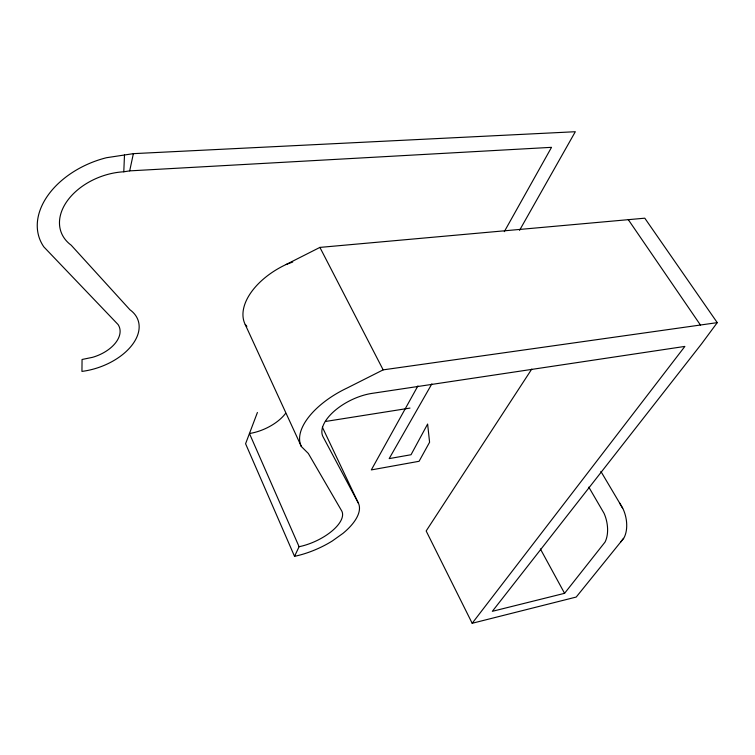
<?xml version="1.0" encoding="UTF-8"?>
<svg xmlns="http://www.w3.org/2000/svg" width="755" height="755" viewBox="0 0 755 755"><rect width="100%" height="100%" fill="white"/><g stroke="black" fill="none" stroke-linecap="round" stroke-linejoin="round"><path stroke-width="1.13" d="M519.534 230.369L575.319 131.719L133.371 153.652L106.512 157.71A78.624 53.511 -20.1 0 0 43.847 246.885L118.082 324.556A32.663 19.753 -18.8 0 1 92.554 357.323L82.059 359.484L81.946 371.403A52.775 31.927 -18.7 0 0 131.861 345.318A52.775 31.927 -18.7 0 0 129.964 309.786L71.159 245.167A56.493 38.42 -20.2 0 1 67.27 200.896A56.493 38.42 -20.2 0 1 123.792 171.781L124.49 154.992M123.782 171.8L129.69 170.875L133.371 153.652M257.417 412.475L245.583 443.742L294.525 556.331A55.37 24.575 -24.3 0 0 332.37 540.929L342.949 533.379A55.37 24.575 -24.3 0 0 358.436 503.245L322.357 427.151M294.525 556.331L299.093 546.714A36.901 16.365 -24.3 0 0 341.817 511.116L308.323 453.453L301.368 446.535L245.252 324.593A60.985 35.617 -26.3 0 1 286.136 264.495L319.903 247.404L644.789 218.186L717.25 322.64L701.518 343.912L492.345 611.314L564.58 593.317L605.038 542.081A25.396 15.166 76.1 0 0 604.066 513.353L588.806 487.117M417.921 385.909L371.318 469.912L419.082 461.286L429.586 442.241L427.623 424.046L411.031 454.736L389.174 458.615L431.851 383.899M504.302 231.653L551.527 147.329L129.69 170.875M531.747 369.11L426.16 530.973L472.177 623.281L576.216 597.054L623.649 538.362M472.177 623.281L684.879 346.413L371.988 393.383A40.902 20.234 -26.3 0 0 334.323 411.06A40.902 20.234 -26.3 0 0 322.847 436.399L358.436 503.245M620.714 541.986L624.074 537.683A25.189 15.364 75.9 0 0 623.196 509.181L619.477 502.783M717.25 322.64L383.162 369.865L347.243 387.966A64.656 32.012 -26.3 0 0 301.368 446.535M286.136 264.495L292.714 262.042M325.396 421.488L410.003 408.087M246.706 326.179L245.252 324.593L246.743 326.405M628.311 219.667L700.432 325.018M600.876 471.403L622.705 508.228M540.372 548.932L564.58 593.317M319.903 247.404L383.162 369.865M299.093 546.714L249.452 433.521A35.004 18.422 -23.8 0 0 285.598 413.372"/></g></svg>
